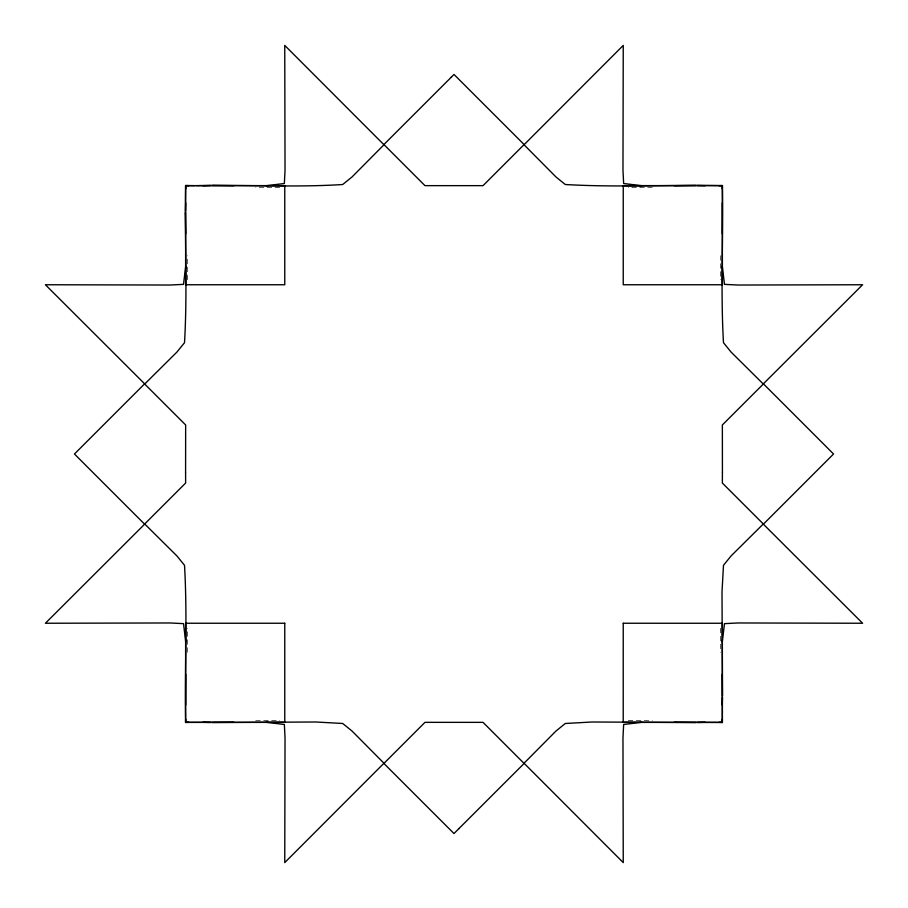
<?xml version="1.0" encoding="UTF-8"?>
<svg xmlns="http://www.w3.org/2000/svg" width="908" height="908" viewBox="0 0 908 908"><rect width="100%" height="100%" fill="white"/><g stroke="black" fill="none" stroke-linecap="round" stroke-linejoin="round"><path stroke-width="0.68" stroke-dasharray="4.54 3.41" d="M187.343 279.675L187.264 255.738M720.657 628.325L720.736 652.273M187.264 652.273L187.343 628.325M720.736 255.738L720.657 279.675M652.273 187.264L628.325 187.343M255.738 720.736L279.675 720.657M279.675 187.343L255.738 187.264M628.325 720.657L652.273 720.736"/><path stroke-width="1.36" d="M185.47 213.8L185.686 233.821M194.925 185.697L185.629 185.561C184.608 237.941 187.57 290.412 184.517 342.702L176.912 352.077L144.769 383.959L45.4 284.749L170.034 285.033L183.507 284.363L185.697 266.248M674.179 722.314L722.371 722.439L722.314 674.179M185.448 213.959L185.47 212.245M722.53 695.755L721.996 592.175L723.483 565.298L731.088 555.923L763.231 524.041L862.6 623.251L737.966 622.967L724.493 623.637L722.303 641.752M185.686 202.881L185.516 210.724M722.314 705.119L722.484 697.276M185.686 674.179L185.686 705.119M722.314 233.821L722.314 202.881M185.675 719.238L185.561 722.371L233.821 722.314M722.325 188.762L722.439 185.629C670.059 184.608 617.588 187.581 565.298 184.517L555.923 176.912L524.041 144.769L623.251 45.4L622.967 170.034L623.637 183.507L641.752 185.697M266.248 185.697L284.363 183.507L285.033 170.034L284.749 45.4L383.959 144.769L352.077 176.912L342.702 184.517C294.044 187.627 245.217 184.551 196.469 185.686M641.752 722.303L623.637 724.493L622.967 737.966L623.251 862.6L524.041 763.231L555.923 731.088L565.298 723.483L592.175 721.996L695.755 722.53M719.238 185.675L722.371 185.561C723.381 237.941 720.464 290.412 723.483 342.702L731.088 352.077L763.231 383.959L862.6 284.749L737.966 285.033L724.493 284.363L722.303 266.248M188.762 722.325L185.629 722.439C184.619 670.059 187.536 617.588 184.517 565.298L176.912 555.923L144.769 524.041L45.4 623.251L170.034 622.967L183.507 623.637L185.697 641.752M674.179 185.686L695.744 185.493M210.724 185.516L202.881 185.686M697.276 722.484L705.119 722.314M212.245 185.47L213.959 185.448M213.8 185.47L233.821 185.686M212.245 722.53L315.825 721.996L342.702 723.483L352.077 731.088L383.959 763.231L284.749 862.6L285.033 737.966L284.363 724.493L266.248 722.303M705.119 185.686L697.276 185.516M202.881 722.314L210.724 722.484M188.762 185.675L185.629 185.561L185.675 188.762M719.238 722.325L722.371 722.439L722.325 719.238M185.584 472.773L185.641 483.033L144.542 524.109L74.456 454L144.554 383.891L185.652 424.967L185.584 472.773M623.229 623.251L623.217 722.393L722.359 722.393L722.359 623.263L623.229 623.251M722.428 472.149L722.348 483.033L763.446 524.109L833.544 454L763.458 383.891L722.359 424.967L722.428 472.149M451.231 77.248L383.891 144.542L424.967 185.641L483.033 185.652L524.109 144.554L454 74.456L451.231 77.248M458.994 828.516L454 833.544L383.891 763.446L424.967 722.348L483.033 722.359L524.109 763.458L458.994 828.516M284.76 185.618L185.618 185.618L185.618 284.76L284.76 284.76L284.76 185.618M722.382 185.618L623.24 185.618L623.24 284.76L722.382 284.76L722.382 185.618M284.76 623.24L185.618 623.24L185.618 722.382L284.76 722.382L284.76 623.24"/></g></svg>
